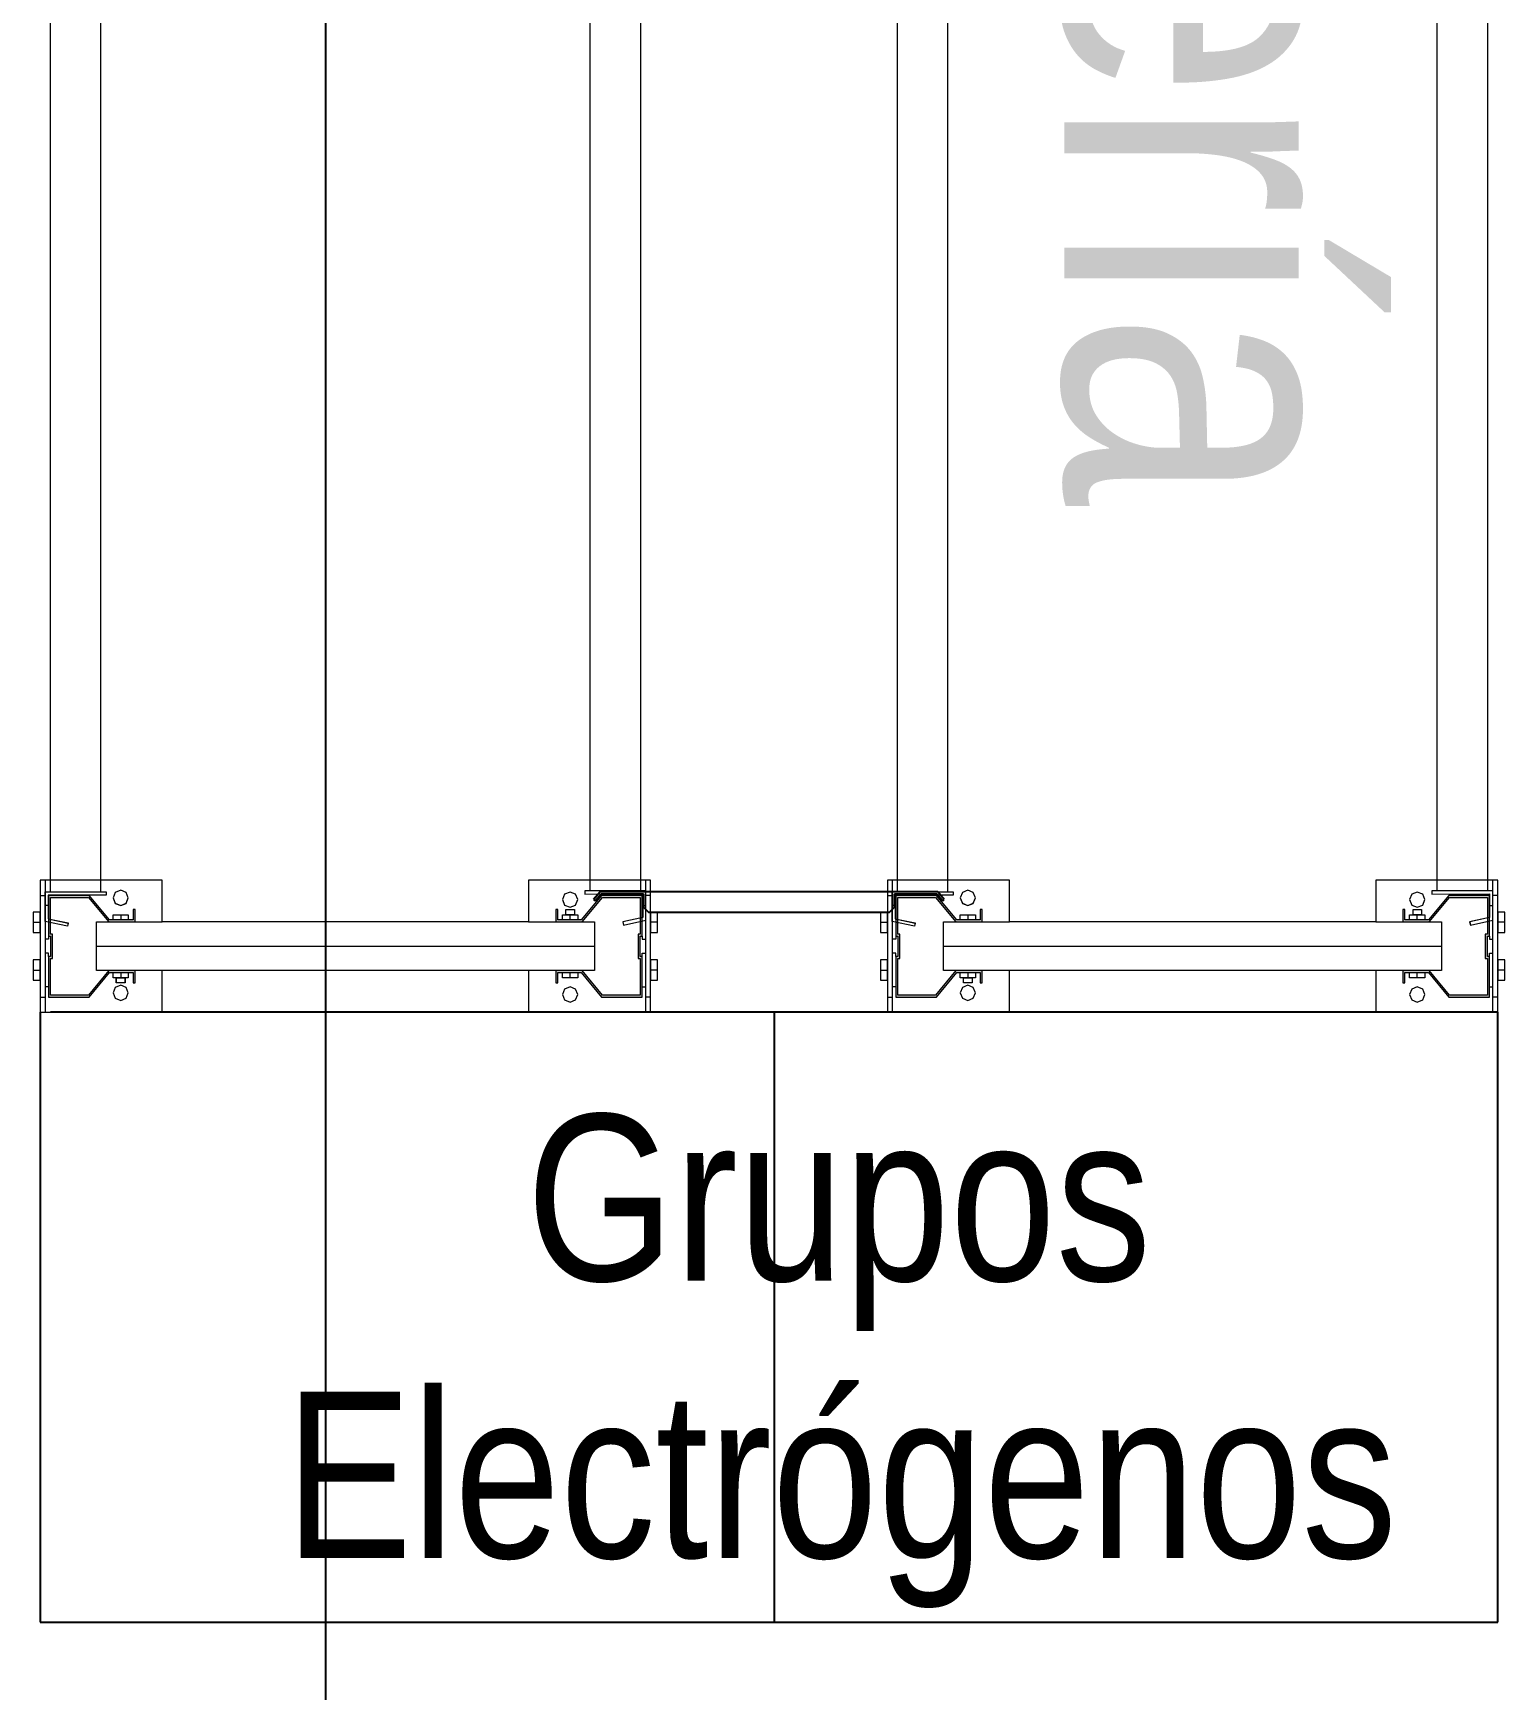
# Model space of a CAD drawing. Header units: metres. Extents: x 0 to 8715937, y -236336 to 216.
# Drawn here: x 134.36 to 135.807, y 72.477 to 74.106 of the extents above; entities that cross this region are included whole.
import ezdxf

# ---------------------------------------------------------------- set-up
doc = ezdxf.new("R2010")
doc.units = ezdxf.units.M
doc.header["$MEASUREMENT"] = 0
doc.linetypes.add('ACAD_ISO10W100', pattern=[18, 12, -3, 0, -3])
for name, color, linetype in [('0-BLOCK-EQUIPAMIENTO', 7, 'Continuous'), ('0-BLOCK-ESTRUCTURA', 7, 'Continuous'), ('AAA BAST', 5, 'Continuous'), ('AAA CONECT', 3, 'Continuous'), ('AAA LARG', 1, 'Continuous'), ('EJES', 251, 'ACAD_ISO10W100'), ('MURO 20 - vista', 5, 'Continuous'), ('TEXTO', 7, 'Continuous')]:
    doc.layers.add(name, color=color, linetype=linetype)
doc.styles.add('AR', font='arial.ttf')

# ---------------------------------------------------------------- blocks, each defined once
blk = doc.blocks.new('DPM-ESTRUCTURA')
at = {"layer": 'EJES', "ltscale": 0.4}
blk.add_line((46.9278, 41.5801), (46.9278, 112.3301), dxfattribs=at)
blk = doc.blocks.new('bastidor 0.60')
at = {"layer": 'MURO 20 - vista', "lineweight": 5}
h = blk.add_hatch(color=256, dxfattribs=at)
h.dxf.hatch_style = 1
h.paths.add_polyline_path([(-0.5068, 0.089), (-0.5068, 0.101), (-0.5088, 0.101), (-0.5088, 0.091), (-0.5318, 0.091), (-0.5518, 0.115), (-0.5918, 0.115), (-0.5918, 0.075), (-0.5898, 0.075), (-0.5898, 0.055), (-0.5918, 0.055), (-0.5918, 0.015), (-0.5518, 0.015), (-0.5318, 0.039), (-0.5284, 0.039), (-0.5284, 0.039), (-0.5209, 0.039), (-0.5134, 0.039), (-0.5088, 0.039), (-0.5088, 0.029), (-0.5068, 0.029), (-0.5068, 0.041), (-0.5327, 0.041), (-0.5527, 0.017), (-0.5898, 0.017), (-0.5898, 0.053), (-0.5878, 0.053), (-0.5878, 0.077), (-0.5898, 0.077), (-0.5898, 0.113), (-0.5527, 0.113), (-0.5327, 0.089)])
h = blk.add_hatch(color=256, dxfattribs=at)
h.dxf.hatch_style = 1
h.paths.add_polyline_path([(-0.0932, 0.041), (-0.0932, 0.029), (-0.0912, 0.029), (-0.0912, 0.039), (-0.0682, 0.039), (-0.0482, 0.015), (-0.0082, 0.015), (-0.0082, 0.055), (-0.0102, 0.055), (-0.0102, 0.075), (-0.0082, 0.075), (-0.0082, 0.115), (-0.0482, 0.115), (-0.0682, 0.091), (-0.0716, 0.091), (-0.0716, 0.091), (-0.0791, 0.091), (-0.0866, 0.091), (-0.0912, 0.091), (-0.0912, 0.101), (-0.0932, 0.101), (-0.0932, 0.089), (-0.0673, 0.089), (-0.0473, 0.113), (-0.0102, 0.113), (-0.0102, 0.077), (-0.0122, 0.077), (-0.0122, 0.053), (-0.0102, 0.053), (-0.0102, 0.017), (-0.0473, 0.017), (-0.0673, 0.041)])
at = {"layer": 'AAA BAST', "lineweight": 5}
for p, q in [((-0.48, 0.13), (-0.6, 0.13)), ((-0.6, 0.13), (-0.6, 0)), ((-0.6, 0.115), (-0.595, 0.115)), ((-0.595, 0.115), (-0.595, 0.13)), ((-0.595, 0.105), (-0.595, 0.115)), ((-0.5518, 0.115), (-0.5918, 0.115)), ((-0.5918, 0.115), (-0.5918, 0.075)), ((-0.5318, 0.091), (-0.5518, 0.115)), ((-0.5262, 0.1178), (-0.5284, 0.1125)), ((-0.5209, 0.12), (-0.5262, 0.1178)), ((-0.5156, 0.1178), (-0.5209, 0.12)), ((-0.5134, 0.1125), (-0.5156, 0.1178)), ((-0.48, 0.089), (-0.48, 0.13)), ((0, 0.13), (-0.12, 0.13)), ((-0.12, 0.13), (-0.12, 0.089)), ((-0.0844, 0.1161), (-0.0866, 0.1108)), ((-0.0791, 0.1183), (-0.0844, 0.1161)), ((-0.0738, 0.1161), (-0.0791, 0.1183)), ((-0.0716, 0.1108), (-0.0738, 0.1161)), ((-0.0482, 0.115), (-0.0682, 0.091)), ((-0.0082, 0.115), (-0.0482, 0.115)), ((-0.0082, 0.075), (-0.0082, 0.115)), ((-0.005, 0.13), (-0.005, 0.115)), ((0, 0.115), (-0.005, 0.115)), ((-0.005, 0.115), (-0.005, 0.105)), ((0, 0), (0, 0.13)), ((-0.6, 0.0985), (-0.607, 0.0985)), ((-0.607, 0.0985), (-0.607, 0.0785)), ((-0.6, 0.0885), (-0.6, 0.0985)), ((-0.6, 0.0785), (-0.6, 0.0985)), ((-0.595, 0.072), (-0.595, 0.105)), ((-0.5918, 0.105), (-0.595, 0.105)), ((-0.5898, 0.077), (-0.5898, 0.113)), ((-0.5898, 0.113), (-0.5527, 0.113)), ((-0.5527, 0.113), (-0.5327, 0.089)), ((-0.5284, 0.1125), (-0.5262, 0.1072)), ((-0.5262, 0.1072), (-0.5209, 0.105)), ((-0.5209, 0.105), (-0.5156, 0.1072)), ((-0.5156, 0.1072), (-0.5134, 0.1125)), ((-0.5068, 0.101), (-0.5088, 0.101)), ((-0.5088, 0.101), (-0.5088, 0.091)), ((-0.5068, 0.089), (-0.5068, 0.101)), ((-0.0912, 0.101), (-0.0932, 0.101)), ((-0.0932, 0.101), (-0.0932, 0.089)), ((-0.0912, 0.091), (-0.0912, 0.101)), ((-0.0866, 0.1108), (-0.0844, 0.1055)), ((-0.0844, 0.1055), (-0.0791, 0.1033)), ((-0.0833, 0.096), (-0.0833, 0.101)), ((-0.0833, 0.101), (-0.0748, 0.101)), ((-0.0791, 0.1033), (-0.0738, 0.1055)), ((-0.0748, 0.101), (-0.0748, 0.096)), ((-0.0738, 0.1055), (-0.0716, 0.1108)), ((-0.0673, 0.089), (-0.0473, 0.113)), ((-0.0473, 0.113), (-0.0102, 0.113)), ((-0.0102, 0.113), (-0.0102, 0.077)), ((-0.0082, 0.105), (-0.005, 0.105)), ((-0.005, 0.105), (-0.005, 0.072)), ((0.007, 0.0985), (0, 0.0985)), ((0, 0.0985), (0, 0.0885)), ((0.007, 0.0785), (0.007, 0.0985)), ((-0.607, 0.0885), (-0.6, 0.0885)), ((-0.5448, 0.041), (-0.5448, 0.089)), ((-0.5448, 0.089), (-0.48, 0.089)), ((-0.5327, 0.089), (-0.5068, 0.089)), ((-0.5088, 0.091), (-0.5318, 0.091)), ((-0.5284, 0.091), (-0.5284, 0.096)), ((-0.5284, 0.096), (-0.5134, 0.096)), ((-0.5284, 0.091), (-0.5284, 0.096)), ((-0.5284, 0.096), (-0.5209, 0.096)), ((-0.5134, 0.091), (-0.5284, 0.091)), ((-0.5209, 0.096), (-0.5209, 0.091)), ((-0.5134, 0.096), (-0.5134, 0.091)), ((-0.48, 0.089), (-0.12, 0.089)), ((-0.12, 0.089), (-0.0552, 0.089)), ((-0.0932, 0.089), (-0.0673, 0.089)), ((-0.0682, 0.091), (-0.0912, 0.091)), ((-0.0866, 0.091), (-0.0866, 0.096)), ((-0.0866, 0.096), (-0.0716, 0.096)), ((-0.0716, 0.091), (-0.0866, 0.091)), ((-0.0791, 0.096), (-0.0833, 0.096)), ((-0.0791, 0.091), (-0.0791, 0.096)), ((-0.0748, 0.096), (-0.0791, 0.096)), ((-0.0716, 0.091), (-0.0791, 0.091)), ((-0.0716, 0.096), (-0.0716, 0.091)), ((-0.0552, 0.089), (-0.0552, 0.041)), ((0.007, 0.0885), (0, 0.0885)), ((0, 0.0885), (0, 0.0785)), ((-0.607, 0.0785), (-0.6, 0.0785)), ((-0.595, 0.058), (-0.595, 0.072)), ((-0.5918, 0.072), (-0.595, 0.072)), ((-0.5918, 0.075), (-0.5898, 0.075)), ((-0.5918, 0.075), (-0.5918, 0.072)), ((-0.5878, 0.077), (-0.5898, 0.077)), ((-0.5898, 0.075), (-0.5898, 0.055)), ((-0.5878, 0.053), (-0.5878, 0.077)), ((-0.0102, 0.077), (-0.0122, 0.077)), ((-0.0122, 0.077), (-0.0122, 0.053)), ((-0.0102, 0.055), (-0.0102, 0.075)), ((-0.0102, 0.075), (-0.0082, 0.075)), ((-0.0082, 0.075), (-0.0082, 0.072)), ((-0.0082, 0.072), (-0.005, 0.072)), ((-0.005, 0.072), (-0.005, 0.058)), ((0, 0.0785), (0.007, 0.0785)), ((-0.6, 0.0515), (-0.607, 0.0515)), ((-0.607, 0.0515), (-0.607, 0.0315)), ((-0.6, 0.0415), (-0.6, 0.0515)), ((-0.595, 0.025), (-0.595, 0.058)), ((-0.5918, 0.058), (-0.595, 0.058)), ((-0.5918, 0.055), (-0.5918, 0.058)), ((-0.5898, 0.055), (-0.5918, 0.055)), ((-0.5918, 0.055), (-0.5918, 0.015)), ((-0.5898, 0.017), (-0.5898, 0.053)), ((-0.5898, 0.053), (-0.5878, 0.053)), ((-0.0552, 0.065), (-0.5448, 0.065)), ((-0.0122, 0.053), (-0.0102, 0.053)), ((-0.0082, 0.055), (-0.0102, 0.055)), ((-0.0102, 0.053), (-0.0102, 0.017)), ((-0.0082, 0.055), (-0.0082, 0.058)), ((-0.0082, 0.058), (-0.005, 0.058)), ((-0.0082, 0.015), (-0.0082, 0.055)), ((-0.005, 0.058), (-0.005, 0.025)), ((0.007, 0.0515), (0, 0.0515)), ((0, 0.0515), (0, 0.0315)), ((0.007, 0.0315), (0.007, 0.0515)), ((-0.607, 0.0415), (-0.6, 0.0415)), ((-0.6, 0.0315), (-0.6, 0.0415)), ((-0.5327, 0.041), (-0.5527, 0.017)), ((-0.5518, 0.015), (-0.5318, 0.039)), ((-0.48, 0.041), (-0.5448, 0.041)), ((-0.5068, 0.041), (-0.5327, 0.041)), ((-0.5318, 0.039), (-0.5088, 0.039)), ((-0.5284, 0.039), (-0.5134, 0.039)), ((-0.5284, 0.034), (-0.5284, 0.039)), ((-0.5284, 0.039), (-0.5209, 0.039)), ((-0.5134, 0.034), (-0.5284, 0.034)), ((-0.5252, 0.029), (-0.5252, 0.034)), ((-0.5252, 0.034), (-0.5209, 0.034)), ((-0.5209, 0.039), (-0.5209, 0.034)), ((-0.5209, 0.034), (-0.5167, 0.034)), ((-0.5167, 0.034), (-0.5167, 0.029)), ((-0.5134, 0.039), (-0.5134, 0.034)), ((-0.5088, 0.039), (-0.5088, 0.029)), ((-0.5068, 0.029), (-0.5068, 0.041)), ((-0.48, 0), (-0.48, 0.041)), ((-0.48, 0.041), (-0.12, 0.041)), ((-0.12, 0.041), (-0.12, 0)), ((-0.0552, 0.041), (-0.12, 0.041)), ((-0.0673, 0.041), (-0.0932, 0.041)), ((-0.0932, 0.041), (-0.0932, 0.029)), ((-0.0912, 0.039), (-0.0682, 0.039)), ((-0.0912, 0.029), (-0.0912, 0.039)), ((-0.0866, 0.034), (-0.0866, 0.039)), ((-0.0866, 0.039), (-0.0716, 0.039)), ((-0.0716, 0.034), (-0.0866, 0.034)), ((-0.0791, 0.034), (-0.0791, 0.039)), ((-0.0716, 0.034), (-0.0791, 0.034)), ((-0.0716, 0.039), (-0.0716, 0.034)), ((-0.0716, 0.039), (-0.0716, 0.034)), ((-0.0682, 0.039), (-0.0482, 0.015)), ((-0.0473, 0.017), (-0.0673, 0.041)), ((0.007, 0.0415), (0, 0.0415)), ((0, 0.0415), (0, 0.0315)), ((-0.607, 0.0315), (-0.6, 0.0315)), ((-0.595, 0.015), (-0.595, 0.025)), ((-0.5918, 0.025), (-0.595, 0.025)), ((-0.5527, 0.017), (-0.5898, 0.017)), ((-0.5262, 0.0245), (-0.5284, 0.0192)), ((-0.5284, 0.0192), (-0.5262, 0.0139)), ((-0.5209, 0.0267), (-0.5262, 0.0245)), ((-0.5167, 0.029), (-0.5252, 0.029)), ((-0.5156, 0.0245), (-0.5209, 0.0267)), ((-0.5134, 0.0192), (-0.5156, 0.0245)), ((-0.5156, 0.0139), (-0.5134, 0.0192)), ((-0.5088, 0.029), (-0.5068, 0.029)), ((-0.0932, 0.029), (-0.0912, 0.029)), ((-0.0844, 0.0228), (-0.0866, 0.0175)), ((-0.0866, 0.0175), (-0.0844, 0.0122)), ((-0.0791, 0.025), (-0.0844, 0.0228)), ((-0.0738, 0.0228), (-0.0791, 0.025)), ((-0.0716, 0.0175), (-0.0738, 0.0228)), ((-0.0738, 0.0122), (-0.0716, 0.0175)), ((-0.0102, 0.017), (-0.0473, 0.017)), ((-0.0082, 0.025), (-0.005, 0.025)), ((-0.005, 0.025), (-0.005, 0.015)), ((0, 0.0315), (0.007, 0.0315)), ((-0.6, 0.015), (-0.595, 0.015)), ((-0.6, 0), (-0.48, 0)), ((-0.595, 0), (-0.595, 0.015)), ((-0.5918, 0.015), (-0.5518, 0.015)), ((-0.5262, 0.0139), (-0.5209, 0.0117)), ((-0.5209, 0.0117), (-0.5156, 0.0139)), ((-0.12, 0), (0, 0)), ((-0.0844, 0.0122), (-0.0791, 0.01)), ((-0.0791, 0.01), (-0.0738, 0.0122)), ((-0.0482, 0.015), (-0.0082, 0.015)), ((0, 0.015), (-0.005, 0.015)), ((-0.005, 0.015), (-0.005, 0))]:
    blk.add_line(p, q, dxfattribs=at)
blk = doc.blocks.new('conector de 0.25')
at = {"layer": 'AAA CONECT'}
for p, q in [((-0.2834, 0.018), (-0.2884, 0.013)), ((-0.0466, 0.018), (-0.2834, 0.018)), ((-0.0416, 0.013), (-0.0466, 0.018)), ((-0.3358, 0.007), (-0.3373, 0.0057)), ((-0.3373, 0.0057), (-0.3309, -0.002)), ((-0.33, 0), (-0.3358, 0.007)), ((-0.2884, 0), (-0.33, 0)), ((-0.2884, 0.013), (-0.2884, 0)), ((-0.0416, 0), (-0.0416, 0.013)), ((0, 0), (-0.0416, 0)), ((0.0058, 0.007), (0, 0)), ((0.0009, -0.002), (0.0073, 0.0057)), ((0.0073, 0.0057), (0.0058, 0.007)), ((-0.3309, -0.002), (0.0009, -0.002))]:
    blk.add_line(p, q, dxfattribs=at)
blk = doc.blocks.new('larguero 2.3')
at = {"layer": 'AAA LARG', "lineweight": 5}
for p, q in [((-0.0196, 0.0274), (-0.0189, 0.0305)), ((0, 0.0232), (-0.0196, 0.0274)), ((-0.0189, 0.0305), (0.0032, 0.0258)), ((0, 0), (0, 0.0232)), ((0.0032, 0.0258), (0.0032, -0.0032)), ((-0.0568, -0.0032), (-0.0568, 0)), ((-0.0568, 0), (0, 0)), ((-0.0518, -0.0032), (-0.0568, -0.0032)), ((-0.0018, -0.0032), (-0.0518, -0.0032)), ((-0.0518, -0.0032), (-0.0518, -2.2932)), ((-0.0018, -2.2932), (-0.0018, -0.0032)), ((0.0032, -0.0032), (-0.0018, -0.0032)), ((-0.0518, -2.2932), (-0.0568, -2.2932)), ((-0.0568, -2.2932), (-0.0568, -2.2964)), ((-0.0568, -2.2964), (-0.0002, -2.2962)), ((0.0032, -2.2932), (-0.0518, -2.2932)), ((-0.0002, -2.2962), (0, -2.3196)), ((0.0032, -2.3222), (0.0032, -2.2932)), ((0, -2.3196), (-0.0196, -2.3238)), ((-0.0196, -2.3238), (-0.0189, -2.3269)), ((-0.0189, -2.3269), (0.0032, -2.3222))]:
    blk.add_line(p, q, dxfattribs=at)
blk = doc.blocks.new('DPM-EQUIPAMIENTO')
at = {"ltscale": 0.1}
for p, q in [((46.6471, 73.1431), (46.6471, 72.5431)), ((48.0801, 73.1431), (46.6573, 73.1431)), ((47.3687, 73.1431), (47.3687, 72.5431)), ((48.0801, 72.5431), (48.0801, 73.1431)), ((46.6471, 72.5431), (48.0801, 72.5431))]:
    blk.add_line(p, q, dxfattribs=at)
at = {"layer": 'AAA BAST', "rotation": 180}
for p in [(46.6471, 73.2731), (47.4801, 73.2731)]:
    blk.add_blockref('bastidor 0.60', p, dxfattribs=at)
at = {"layer": 'AAA CONECT', "rotation": 180}
for name, p in [('larguero 2.3', (46.655, 73.2583)), ('larguero 2.3', (47.4878, 73.2583)), ('conector de 0.25', (47.1986, 73.2596))]:
    blk.add_blockref(name, p, dxfattribs=at)
at = {"layer": 'AAA CONECT'}
for p in [(47.2394, 75.5558), (48.0721, 75.5558)]:
    blk.add_blockref('larguero 2.3', p, dxfattribs=at)

msp = doc.modelspace()

# ---------------------------------------------------------------- hatches: boundary and pattern name
at = {"layer": 'MURO 20 - vista', "lineweight": 5}
h = msp.add_hatch(color=256, dxfattribs=at)
h.dxf.hatch_style = 1
h.paths.add_polyline_path([(134.4603, 73.2321), (134.4603, 73.2441), (134.4583, 73.2441), (134.4583, 73.2341), (134.4353, 73.2341), (134.4153, 73.2581), (134.3753, 73.2581), (134.3753, 73.2181), (134.3773, 73.2181), (134.3773, 73.1981), (134.3753, 73.1981), (134.3753, 73.1581), (134.4153, 73.1581), (134.4353, 73.1821), (134.4387, 73.1821), (134.4387, 73.1821), (134.4462, 73.1821), (134.4537, 73.1821), (134.4583, 73.1821), (134.4583, 73.1721), (134.4603, 73.1721), (134.4603, 73.1841), (134.4344, 73.1841), (134.4144, 73.1601), (134.3773, 73.1601), (134.3773, 73.1961), (134.3793, 73.1961), (134.3793, 73.2201), (134.3773, 73.2201), (134.3773, 73.2561), (134.4144, 73.2561), (134.4344, 73.2321)])
h = msp.add_hatch(color=256, dxfattribs=at)
h.dxf.hatch_style = 1
h.paths.add_polyline_path([(134.8739, 73.1841), (134.8739, 73.1721), (134.8759, 73.1721), (134.8759, 73.1821), (134.8989, 73.1821), (134.9189, 73.1581), (134.9589, 73.1581), (134.9589, 73.1981), (134.9569, 73.1981), (134.9569, 73.2181), (134.9589, 73.2181), (134.9589, 73.2581), (134.9189, 73.2581), (134.8989, 73.2341), (134.8955, 73.2341), (134.8955, 73.2341), (134.888, 73.2341), (134.8805, 73.2341), (134.8759, 73.2341), (134.8759, 73.2441), (134.8739, 73.2441), (134.8739, 73.2321), (134.8998, 73.2321), (134.9198, 73.2561), (134.9569, 73.2561), (134.9569, 73.2201), (134.9549, 73.2201), (134.9549, 73.1961), (134.9569, 73.1961), (134.9569, 73.1601), (134.9198, 73.1601), (134.8998, 73.1841)])
h = msp.add_hatch(color=256, dxfattribs=at)
h.dxf.hatch_style = 1
h.paths.add_polyline_path([(135.2933, 73.2321), (135.2933, 73.2441), (135.2913, 73.2441), (135.2913, 73.2341), (135.2683, 73.2341), (135.2483, 73.2581), (135.2083, 73.2581), (135.2083, 73.2181), (135.2103, 73.2181), (135.2103, 73.1981), (135.2083, 73.1981), (135.2083, 73.1581), (135.2483, 73.1581), (135.2683, 73.1821), (135.2717, 73.1821), (135.2717, 73.1821), (135.2792, 73.1821), (135.2867, 73.1821), (135.2913, 73.1821), (135.2913, 73.1721), (135.2933, 73.1721), (135.2933, 73.1841), (135.2674, 73.1841), (135.2474, 73.1601), (135.2103, 73.1601), (135.2103, 73.1961), (135.2123, 73.1961), (135.2123, 73.2201), (135.2103, 73.2201), (135.2103, 73.2561), (135.2474, 73.2561), (135.2674, 73.2321)])
h = msp.add_hatch(color=256, dxfattribs=at)
h.dxf.hatch_style = 1
h.paths.add_polyline_path([(135.7069, 73.1841), (135.7069, 73.1721), (135.7089, 73.1721), (135.7089, 73.1821), (135.7319, 73.1821), (135.7519, 73.1581), (135.7919, 73.1581), (135.7919, 73.1981), (135.7899, 73.1981), (135.7899, 73.2181), (135.7919, 73.2181), (135.7919, 73.2581), (135.7519, 73.2581), (135.7319, 73.2341), (135.7285, 73.2341), (135.7285, 73.2341), (135.721, 73.2341), (135.7135, 73.2341), (135.7089, 73.2341), (135.7089, 73.2441), (135.7069, 73.2441), (135.7069, 73.2321), (135.7328, 73.2321), (135.7528, 73.2561), (135.7899, 73.2561), (135.7899, 73.2201), (135.7879, 73.2201), (135.7879, 73.1961), (135.7899, 73.1961), (135.7899, 73.1601), (135.7528, 73.1601), (135.7328, 73.1841)])

# ---------------------------------------------------------------- linework, layer by layer
at = {"layer": 'AAA BAST', "lineweight": 5}
for p, q in [((134.4871, 73.2731), (134.3671, 73.2731)), ((134.3671, 73.2731), (134.3671, 73.1431)), ((134.3721, 73.2581), (134.3721, 73.2731)), ((134.4871, 73.2321), (134.4871, 73.2731)), ((134.9671, 73.2731), (134.8471, 73.2731)), ((134.8471, 73.2731), (134.8471, 73.2321)), ((134.9621, 73.2731), (134.9621, 73.2581)), ((134.9671, 73.1431), (134.9671, 73.2731)), ((135.3201, 73.2731), (135.2001, 73.2731)), ((135.2001, 73.2731), (135.2001, 73.1431)), ((135.2051, 73.2581), (135.2051, 73.2731)), ((135.3201, 73.2321), (135.3201, 73.2731)), ((135.8001, 73.2731), (135.6801, 73.2731)), ((135.6801, 73.2731), (135.6801, 73.2321)), ((135.7951, 73.2731), (135.7951, 73.2581)), ((135.8001, 73.1431), (135.8001, 73.2731)), ((134.3671, 73.2581), (134.3721, 73.2581)), ((134.3721, 73.2481), (134.3721, 73.2581)), ((134.3721, 73.2151), (134.3721, 73.2481)), ((134.3753, 73.2481), (134.3721, 73.2481)), ((134.4153, 73.2581), (134.3753, 73.2581)), ((134.3753, 73.2581), (134.3753, 73.2181)), ((134.3773, 73.2201), (134.3773, 73.2561)), ((134.3773, 73.2561), (134.4144, 73.2561)), ((134.4144, 73.2561), (134.4344, 73.2321)), ((134.4353, 73.2341), (134.4153, 73.2581)), ((134.4409, 73.2609), (134.4387, 73.2556)), ((134.4387, 73.2556), (134.4409, 73.2502)), ((134.4462, 73.2631), (134.4409, 73.2609)), ((134.4409, 73.2502), (134.4462, 73.2481)), ((134.4515, 73.2608), (134.4462, 73.2631)), ((134.4462, 73.2481), (134.4515, 73.2502)), ((134.4537, 73.2556), (134.4515, 73.2608)), ((134.4515, 73.2502), (134.4537, 73.2556)), ((134.8827, 73.2592), (134.8805, 73.2539)), ((134.8805, 73.2539), (134.8827, 73.2486)), ((134.888, 73.2614), (134.8827, 73.2592)), ((134.8827, 73.2486), (134.888, 73.2464)), ((134.8933, 73.2592), (134.888, 73.2614)), ((134.888, 73.2464), (134.8933, 73.2486)), ((134.8955, 73.2539), (134.8933, 73.2592)), ((134.8933, 73.2486), (134.8955, 73.2539)), ((134.9189, 73.2581), (134.8989, 73.2341)), ((134.8998, 73.2321), (134.9198, 73.2561)), ((134.9589, 73.2581), (134.9189, 73.2581)), ((134.9198, 73.2561), (134.9569, 73.2561)), ((134.9569, 73.2561), (134.9569, 73.2201)), ((134.9589, 73.2181), (134.9589, 73.2581)), ((134.9589, 73.2481), (134.9621, 73.2481)), ((134.9671, 73.2581), (134.9621, 73.2581)), ((134.9621, 73.2581), (134.9621, 73.2481)), ((134.9621, 73.2481), (134.9621, 73.2151)), ((135.2001, 73.2581), (135.2051, 73.2581)), ((135.2051, 73.2481), (135.2051, 73.2581)), ((135.2051, 73.2151), (135.2051, 73.2481)), ((135.2083, 73.2481), (135.2051, 73.2481)), ((135.2483, 73.2581), (135.2083, 73.2581)), ((135.2083, 73.2581), (135.2083, 73.2181)), ((135.2103, 73.2201), (135.2103, 73.2561)), ((135.2103, 73.2561), (135.2474, 73.2561)), ((135.2474, 73.2561), (135.2674, 73.2321)), ((135.2683, 73.2341), (135.2483, 73.2581)), ((135.2739, 73.2609), (135.2717, 73.2556)), ((135.2717, 73.2556), (135.2739, 73.2502)), ((135.2792, 73.2631), (135.2739, 73.2609)), ((135.2739, 73.2502), (135.2792, 73.2481)), ((135.2845, 73.2608), (135.2792, 73.2631)), ((135.2792, 73.2481), (135.2845, 73.2502)), ((135.2867, 73.2556), (135.2845, 73.2608)), ((135.2845, 73.2502), (135.2867, 73.2556)), ((135.7157, 73.2592), (135.7135, 73.2539)), ((135.7135, 73.2539), (135.7157, 73.2486)), ((135.721, 73.2614), (135.7157, 73.2592)), ((135.7157, 73.2486), (135.721, 73.2464)), ((135.7263, 73.2592), (135.721, 73.2614)), ((135.721, 73.2464), (135.7263, 73.2486)), ((135.7285, 73.2539), (135.7263, 73.2592)), ((135.7263, 73.2486), (135.7285, 73.2539)), ((135.7519, 73.2581), (135.7319, 73.2341)), ((135.7328, 73.2321), (135.7528, 73.2561)), ((135.7919, 73.2581), (135.7519, 73.2581)), ((135.7528, 73.2561), (135.7899, 73.2561)), ((135.7899, 73.2561), (135.7899, 73.2201)), ((135.7919, 73.2181), (135.7919, 73.2581)), ((135.7919, 73.2481), (135.7951, 73.2481)), ((135.8001, 73.2581), (135.7951, 73.2581)), ((135.7951, 73.2581), (135.7951, 73.2481)), ((135.7951, 73.2481), (135.7951, 73.2151)), ((134.3671, 73.2416), (134.3601, 73.2416)), ((134.3601, 73.2416), (134.3601, 73.2216)), ((134.3601, 73.2316), (134.3671, 73.2316)), ((134.3671, 73.2316), (134.3671, 73.2416)), ((134.3671, 73.2216), (134.3671, 73.2416)), ((134.4223, 73.1841), (134.4223, 73.2321)), ((134.4223, 73.2321), (134.4871, 73.2321)), ((134.4344, 73.2321), (134.4603, 73.2321)), ((134.4583, 73.2341), (134.4353, 73.2341)), ((134.4387, 73.2341), (134.4387, 73.2391)), ((134.4387, 73.2391), (134.4537, 73.2391)), ((134.4387, 73.2341), (134.4387, 73.2391)), ((134.4387, 73.2391), (134.4462, 73.2391)), ((134.4537, 73.2341), (134.4387, 73.2341)), ((134.4462, 73.2391), (134.4462, 73.2341)), ((134.4537, 73.2391), (134.4537, 73.2341)), ((134.4603, 73.2441), (134.4583, 73.2441)), ((134.4583, 73.2441), (134.4583, 73.2341)), ((134.4603, 73.2321), (134.4603, 73.2441)), ((134.8471, 73.2321), (134.4871, 73.2321)), ((134.8471, 73.2321), (134.9119, 73.2321)), ((134.8759, 73.2441), (134.8739, 73.2441)), ((134.8739, 73.2441), (134.8739, 73.2321)), ((134.8739, 73.2321), (134.8998, 73.2321)), ((134.8759, 73.2341), (134.8759, 73.2441)), ((134.8989, 73.2341), (134.8759, 73.2341)), ((134.8805, 73.2341), (134.8805, 73.2391)), ((134.8805, 73.2391), (134.8955, 73.2391)), ((134.8955, 73.2341), (134.8805, 73.2341)), ((134.8838, 73.2391), (134.8838, 73.2441)), ((134.8838, 73.2441), (134.8923, 73.2441)), ((134.888, 73.2391), (134.8838, 73.2391)), ((134.888, 73.2341), (134.888, 73.2391)), ((134.8923, 73.2391), (134.888, 73.2391)), ((134.8955, 73.2341), (134.888, 73.2341)), ((134.8923, 73.2441), (134.8923, 73.2391)), ((134.8955, 73.2391), (134.8955, 73.2341)), ((134.9119, 73.2321), (134.9119, 73.1841)), ((134.9741, 73.2416), (134.9671, 73.2416)), ((134.9671, 73.2416), (134.9671, 73.2316)), ((134.9741, 73.2316), (134.9671, 73.2316)), ((134.9671, 73.2316), (134.9671, 73.2216)), ((134.9741, 73.2216), (134.9741, 73.2416)), ((135.2001, 73.2416), (135.1931, 73.2416)), ((135.1931, 73.2416), (135.1931, 73.2216)), ((135.1931, 73.2316), (135.2001, 73.2316)), ((135.2001, 73.2316), (135.2001, 73.2416)), ((135.2001, 73.2216), (135.2001, 73.2416)), ((135.2553, 73.1841), (135.2553, 73.2321)), ((135.2553, 73.2321), (135.3201, 73.2321)), ((135.2674, 73.2321), (135.2933, 73.2321)), ((135.2913, 73.2341), (135.2683, 73.2341)), ((135.2717, 73.2341), (135.2717, 73.2391)), ((135.2717, 73.2391), (135.2867, 73.2391)), ((135.2717, 73.2341), (135.2717, 73.2391)), ((135.2717, 73.2391), (135.2792, 73.2391)), ((135.2867, 73.2341), (135.2717, 73.2341)), ((135.2792, 73.2391), (135.2792, 73.2341)), ((135.2867, 73.2391), (135.2867, 73.2341)), ((135.2933, 73.2441), (135.2913, 73.2441)), ((135.2913, 73.2441), (135.2913, 73.2341)), ((135.2933, 73.2321), (135.2933, 73.2441)), ((135.6801, 73.2321), (135.3201, 73.2321)), ((135.6801, 73.2321), (135.7449, 73.2321)), ((135.7089, 73.2441), (135.7069, 73.2441)), ((135.7069, 73.2441), (135.7069, 73.2321)), ((135.7069, 73.2321), (135.7328, 73.2321)), ((135.7089, 73.2341), (135.7089, 73.2441)), ((135.7319, 73.2341), (135.7089, 73.2341)), ((135.7135, 73.2341), (135.7135, 73.2391)), ((135.7135, 73.2391), (135.7285, 73.2391)), ((135.7285, 73.2341), (135.7135, 73.2341)), ((135.7168, 73.2391), (135.7168, 73.2441)), ((135.7168, 73.2441), (135.7253, 73.2441)), ((135.721, 73.2391), (135.7168, 73.2391)), ((135.721, 73.2341), (135.721, 73.2391)), ((135.7253, 73.2391), (135.721, 73.2391)), ((135.7285, 73.2341), (135.721, 73.2341)), ((135.7253, 73.2441), (135.7253, 73.2391)), ((135.7285, 73.2391), (135.7285, 73.2341)), ((135.7449, 73.2321), (135.7449, 73.1841)), ((135.8071, 73.2416), (135.8001, 73.2416)), ((135.8001, 73.2416), (135.8001, 73.2316)), ((135.8071, 73.2316), (135.8001, 73.2316)), ((135.8001, 73.2316), (135.8001, 73.2216)), ((135.8071, 73.2216), (135.8071, 73.2416)), ((134.3601, 73.2216), (134.3671, 73.2216)), ((134.3721, 73.2011), (134.3721, 73.2151)), ((134.3753, 73.2151), (134.3721, 73.2151)), ((134.3753, 73.2181), (134.3773, 73.2181)), ((134.3753, 73.2181), (134.3753, 73.2151)), ((134.3793, 73.2201), (134.3773, 73.2201)), ((134.3773, 73.2181), (134.3773, 73.1981)), ((134.3793, 73.1961), (134.3793, 73.2201)), ((134.9569, 73.2201), (134.9549, 73.2201)), ((134.9549, 73.2201), (134.9549, 73.1961)), ((134.9569, 73.1981), (134.9569, 73.2181)), ((134.9569, 73.2181), (134.9589, 73.2181)), ((134.9589, 73.2181), (134.9589, 73.2151)), ((134.9589, 73.2151), (134.9621, 73.2151)), ((134.9621, 73.2151), (134.9621, 73.2011)), ((134.9671, 73.2216), (134.9741, 73.2216)), ((135.1931, 73.2216), (135.2001, 73.2216)), ((135.2051, 73.2011), (135.2051, 73.2151)), ((135.2083, 73.2151), (135.2051, 73.2151)), ((135.2083, 73.2181), (135.2103, 73.2181)), ((135.2083, 73.2181), (135.2083, 73.2151)), ((135.2123, 73.2201), (135.2103, 73.2201)), ((135.2103, 73.2181), (135.2103, 73.1981)), ((135.2123, 73.1961), (135.2123, 73.2201)), ((135.7899, 73.2201), (135.7879, 73.2201)), ((135.7879, 73.2201), (135.7879, 73.1961)), ((135.7899, 73.1981), (135.7899, 73.2181)), ((135.7899, 73.2181), (135.7919, 73.2181)), ((135.7919, 73.2181), (135.7919, 73.2151)), ((135.7919, 73.2151), (135.7951, 73.2151)), ((135.7951, 73.2151), (135.7951, 73.2011)), ((135.8001, 73.2216), (135.8071, 73.2216)), ((134.3721, 73.1681), (134.3721, 73.2011)), ((134.3753, 73.2011), (134.3721, 73.2011)), ((134.3753, 73.1981), (134.3753, 73.2011)), ((134.4223, 73.2081), (134.9119, 73.2081)), ((134.9589, 73.1981), (134.9589, 73.2011)), ((134.9589, 73.2011), (134.9621, 73.2011)), ((134.9621, 73.2011), (134.9621, 73.1681)), ((135.2051, 73.1681), (135.2051, 73.2011)), ((135.2083, 73.2011), (135.2051, 73.2011)), ((135.2083, 73.1981), (135.2083, 73.2011)), ((135.2553, 73.2081), (135.7449, 73.2081)), ((135.7919, 73.1981), (135.7919, 73.2011)), ((135.7919, 73.2011), (135.7951, 73.2011)), ((135.7951, 73.2011), (135.7951, 73.1681)), ((134.3671, 73.1946), (134.3601, 73.1946)), ((134.3601, 73.1946), (134.3601, 73.1746)), ((134.3601, 73.1846), (134.3671, 73.1846)), ((134.3671, 73.1846), (134.3671, 73.1946)), ((134.3671, 73.1746), (134.3671, 73.1846)), ((134.3773, 73.1981), (134.3753, 73.1981)), ((134.3753, 73.1981), (134.3753, 73.1581)), ((134.3773, 73.1601), (134.3773, 73.1961)), ((134.3773, 73.1961), (134.3793, 73.1961)), ((134.4344, 73.1841), (134.4144, 73.1601)), ((134.4871, 73.1841), (134.4223, 73.1841)), ((134.4603, 73.1841), (134.4344, 73.1841)), ((134.4603, 73.1721), (134.4603, 73.1841)), ((134.4871, 73.1431), (134.4871, 73.1841)), ((134.8471, 73.1841), (134.4871, 73.1841)), ((134.8471, 73.1841), (134.8471, 73.1431)), ((134.9119, 73.1841), (134.8471, 73.1841)), ((134.8998, 73.1841), (134.8739, 73.1841)), ((134.8739, 73.1841), (134.8739, 73.1721)), ((134.9198, 73.1601), (134.8998, 73.1841)), ((134.9549, 73.1961), (134.9569, 73.1961)), ((134.9589, 73.1981), (134.9569, 73.1981)), ((134.9569, 73.1961), (134.9569, 73.1601)), ((134.9589, 73.1581), (134.9589, 73.1981)), ((134.9741, 73.1946), (134.9671, 73.1946)), ((134.9671, 73.1946), (134.9671, 73.1746)), ((134.9741, 73.1846), (134.9671, 73.1846)), ((134.9671, 73.1846), (134.9671, 73.1746)), ((134.9741, 73.1746), (134.9741, 73.1946)), ((135.2001, 73.1946), (135.1931, 73.1946)), ((135.1931, 73.1946), (135.1931, 73.1746)), ((135.1931, 73.1846), (135.2001, 73.1846)), ((135.2001, 73.1846), (135.2001, 73.1946)), ((135.2001, 73.1746), (135.2001, 73.1846)), ((135.2103, 73.1981), (135.2083, 73.1981)), ((135.2083, 73.1981), (135.2083, 73.1581)), ((135.2103, 73.1601), (135.2103, 73.1961)), ((135.2103, 73.1961), (135.2123, 73.1961)), ((135.2674, 73.1841), (135.2474, 73.1601)), ((135.3201, 73.1841), (135.2553, 73.1841)), ((135.2933, 73.1841), (135.2674, 73.1841)), ((135.2933, 73.1721), (135.2933, 73.1841)), ((135.3201, 73.1431), (135.3201, 73.1841)), ((135.6801, 73.1841), (135.3201, 73.1841)), ((135.6801, 73.1841), (135.6801, 73.1431)), ((135.7449, 73.1841), (135.6801, 73.1841)), ((135.7328, 73.1841), (135.7069, 73.1841)), ((135.7069, 73.1841), (135.7069, 73.1721)), ((135.7528, 73.1601), (135.7328, 73.1841)), ((135.7879, 73.1961), (135.7899, 73.1961)), ((135.7919, 73.1981), (135.7899, 73.1981)), ((135.7899, 73.1961), (135.7899, 73.1601)), ((135.7919, 73.1581), (135.7919, 73.1981)), ((135.8071, 73.1946), (135.8001, 73.1946)), ((135.8001, 73.1946), (135.8001, 73.1746)), ((135.8071, 73.1846), (135.8001, 73.1846)), ((135.8001, 73.1846), (135.8001, 73.1746)), ((135.8071, 73.1746), (135.8071, 73.1946)), ((134.3601, 73.1746), (134.3671, 73.1746)), ((134.3721, 73.1581), (134.3721, 73.1681)), ((134.3753, 73.1681), (134.3721, 73.1681)), ((134.4153, 73.1581), (134.4353, 73.1821)), ((134.4353, 73.1821), (134.4583, 73.1821)), ((134.4387, 73.1821), (134.4537, 73.1821)), ((134.4387, 73.1771), (134.4387, 73.1821)), ((134.4387, 73.1821), (134.4462, 73.1821)), ((134.4537, 73.1771), (134.4387, 73.1771)), ((134.4409, 73.1675), (134.4387, 73.1622)), ((134.4462, 73.1697), (134.4409, 73.1675)), ((134.442, 73.1721), (134.442, 73.1771)), ((134.442, 73.1771), (134.4462, 73.1771)), ((134.4505, 73.1721), (134.442, 73.1721)), ((134.4462, 73.1821), (134.4462, 73.1771)), ((134.4462, 73.1771), (134.4505, 73.1771)), ((134.4515, 73.1675), (134.4462, 73.1697)), ((134.4505, 73.1771), (134.4505, 73.1721)), ((134.4537, 73.1622), (134.4515, 73.1675)), ((134.4537, 73.1821), (134.4537, 73.1771)), ((134.4583, 73.1821), (134.4583, 73.1721)), ((134.4583, 73.1721), (134.4603, 73.1721)), ((134.8739, 73.1721), (134.8759, 73.1721)), ((134.8759, 73.1821), (134.8989, 73.1821)), ((134.8759, 73.1721), (134.8759, 73.1821)), ((134.8805, 73.1771), (134.8805, 73.1821)), ((134.8805, 73.1821), (134.8955, 73.1821)), ((134.8955, 73.1771), (134.8805, 73.1771)), ((134.888, 73.1681), (134.8827, 73.1659)), ((134.888, 73.1771), (134.888, 73.1821)), ((134.8955, 73.1771), (134.888, 73.1771)), ((134.8933, 73.1659), (134.888, 73.1681)), ((134.8955, 73.1821), (134.8955, 73.1771)), ((134.8955, 73.1821), (134.8955, 73.1771)), ((134.8989, 73.1821), (134.9189, 73.1581)), ((134.9589, 73.1681), (134.9621, 73.1681)), ((134.9621, 73.1681), (134.9621, 73.1581)), ((134.9671, 73.1746), (134.9741, 73.1746)), ((135.1931, 73.1746), (135.2001, 73.1746)), ((135.2051, 73.1581), (135.2051, 73.1681)), ((135.2083, 73.1681), (135.2051, 73.1681)), ((135.2483, 73.1581), (135.2683, 73.1821)), ((135.2683, 73.1821), (135.2913, 73.1821)), ((135.2717, 73.1821), (135.2867, 73.1821)), ((135.2717, 73.1771), (135.2717, 73.1821)), ((135.2717, 73.1821), (135.2792, 73.1821)), ((135.2867, 73.1771), (135.2717, 73.1771)), ((135.2739, 73.1675), (135.2717, 73.1622)), ((135.2792, 73.1697), (135.2739, 73.1675)), ((135.275, 73.1721), (135.275, 73.1771)), ((135.275, 73.1771), (135.2792, 73.1771)), ((135.2835, 73.1721), (135.275, 73.1721)), ((135.2792, 73.1821), (135.2792, 73.1771)), ((135.2792, 73.1771), (135.2835, 73.1771)), ((135.2845, 73.1675), (135.2792, 73.1697)), ((135.2835, 73.1771), (135.2835, 73.1721)), ((135.2867, 73.1622), (135.2845, 73.1675)), ((135.2867, 73.1821), (135.2867, 73.1771)), ((135.2913, 73.1821), (135.2913, 73.1721)), ((135.2913, 73.1721), (135.2933, 73.1721)), ((135.7069, 73.1721), (135.7089, 73.1721)), ((135.7089, 73.1821), (135.7319, 73.1821)), ((135.7089, 73.1721), (135.7089, 73.1821)), ((135.7135, 73.1771), (135.7135, 73.1821)), ((135.7135, 73.1821), (135.7285, 73.1821)), ((135.7285, 73.1771), (135.7135, 73.1771)), ((135.721, 73.1681), (135.7157, 73.1659)), ((135.721, 73.1771), (135.721, 73.1821)), ((135.7285, 73.1771), (135.721, 73.1771)), ((135.7263, 73.1659), (135.721, 73.1681)), ((135.7285, 73.1821), (135.7285, 73.1771)), ((135.7285, 73.1821), (135.7285, 73.1771)), ((135.7319, 73.1821), (135.7519, 73.1581)), ((135.7919, 73.1681), (135.7951, 73.1681)), ((135.7951, 73.1681), (135.7951, 73.1581)), ((135.8001, 73.1746), (135.8071, 73.1746)), ((134.3671, 73.1581), (134.3721, 73.1581)), ((134.3721, 73.1431), (134.3721, 73.1581)), ((134.3753, 73.1581), (134.4153, 73.1581)), ((134.4144, 73.1601), (134.3773, 73.1601)), ((134.4387, 73.1622), (134.4409, 73.1569)), ((134.4409, 73.1569), (134.4462, 73.1547)), ((134.4462, 73.1547), (134.4515, 73.1569)), ((134.4515, 73.1569), (134.4537, 73.1622)), ((134.8827, 73.1659), (134.8805, 73.1606)), ((134.8805, 73.1606), (134.8827, 73.1553)), ((134.8827, 73.1553), (134.888, 73.1531)), ((134.888, 73.1531), (134.8933, 73.1553)), ((134.8955, 73.1606), (134.8933, 73.1659)), ((134.8933, 73.1553), (134.8955, 73.1606)), ((134.9189, 73.1581), (134.9589, 73.1581)), ((134.9569, 73.1601), (134.9198, 73.1601)), ((134.9671, 73.1581), (134.9621, 73.1581)), ((134.9621, 73.1581), (134.9621, 73.1431)), ((135.2001, 73.1581), (135.2051, 73.1581)), ((135.2051, 73.1431), (135.2051, 73.1581)), ((135.2083, 73.1581), (135.2483, 73.1581)), ((135.2474, 73.1601), (135.2103, 73.1601)), ((135.2717, 73.1622), (135.2739, 73.1569)), ((135.2739, 73.1569), (135.2792, 73.1547)), ((135.2792, 73.1547), (135.2845, 73.1569)), ((135.2845, 73.1569), (135.2867, 73.1622)), ((135.7157, 73.1659), (135.7135, 73.1606)), ((135.7135, 73.1606), (135.7157, 73.1553)), ((135.7157, 73.1553), (135.721, 73.1531)), ((135.721, 73.1531), (135.7263, 73.1553)), ((135.7285, 73.1606), (135.7263, 73.1659)), ((135.7263, 73.1553), (135.7285, 73.1606)), ((135.7519, 73.1581), (135.7919, 73.1581)), ((135.7899, 73.1601), (135.7528, 73.1601)), ((135.8001, 73.1581), (135.7951, 73.1581)), ((135.7951, 73.1581), (135.7951, 73.1431)), ((134.3671, 73.1431), (134.4871, 73.1431)), ((134.8471, 73.1431), (134.9671, 73.1431)), ((135.2001, 73.1431), (135.3201, 73.1431)), ((135.6801, 73.1431), (135.8001, 73.1431))]:
    msp.add_line(p, q, dxfattribs=at)
at = {"layer": 'AAA CONECT'}
for p, q in [((134.9176, 73.2616), (134.9112, 73.2539)), ((134.9112, 73.2539), (134.9128, 73.2526)), ((134.9128, 73.2526), (134.9186, 73.2596)), ((135.2495, 73.2616), (134.9176, 73.2616)), ((134.9186, 73.2596), (134.9602, 73.2596)), ((134.9602, 73.2596), (134.9602, 73.2466)), ((135.207, 73.2466), (135.207, 73.2596)), ((135.207, 73.2596), (135.2486, 73.2596)), ((135.2486, 73.2596), (135.2544, 73.2526)), ((135.2559, 73.2539), (135.2495, 73.2616)), ((135.2544, 73.2526), (135.2559, 73.2539)), ((134.9602, 73.2466), (134.9652, 73.2416)), ((134.9652, 73.2416), (135.202, 73.2416)), ((135.202, 73.2416), (135.207, 73.2466))]:
    msp.add_line(p, q, dxfattribs=at)
at = {"layer": 'AAA LARG', "lineweight": 5}
for p, q in [((134.3768, 75.5515), (134.3768, 73.2615)), ((134.4268, 73.2615), (134.4268, 75.5515)), ((134.9076, 75.5526), (134.9076, 73.2626)), ((134.9576, 73.2626), (134.9576, 75.5526)), ((135.2096, 75.5515), (135.2096, 73.2615)), ((135.2596, 73.2615), (135.2596, 75.5515)), ((135.7403, 75.5526), (135.7403, 73.2626)), ((135.7903, 73.2626), (135.7903, 75.5526)), ((134.3718, 73.2325), (134.3718, 73.2615)), ((134.3718, 73.2615), (134.3768, 73.2615)), ((134.4318, 73.2583), (134.375, 73.2583)), ((134.375, 73.2583), (134.375, 73.2351)), ((134.3768, 73.2615), (134.4268, 73.2615)), ((134.4268, 73.2615), (134.4318, 73.2615)), ((134.4318, 73.2615), (134.4318, 73.2583)), ((134.9076, 73.2626), (134.9026, 73.2626)), ((134.9026, 73.2626), (134.9026, 73.2594)), ((134.9026, 73.2594), (134.9592, 73.2596)), ((134.9626, 73.2626), (134.9076, 73.2626)), ((134.9592, 73.2596), (134.9594, 73.2362)), ((134.9626, 73.2336), (134.9626, 73.2626)), ((135.2046, 73.2325), (135.2046, 73.2615)), ((135.2046, 73.2615), (135.2096, 73.2615)), ((135.2646, 73.2583), (135.2078, 73.2583)), ((135.2078, 73.2583), (135.2078, 73.2351)), ((135.2096, 73.2615), (135.2596, 73.2615)), ((135.2596, 73.2615), (135.2646, 73.2615)), ((135.2646, 73.2615), (135.2646, 73.2583)), ((135.7403, 73.2626), (135.7353, 73.2626)), ((135.7353, 73.2626), (135.7353, 73.2594)), ((135.7353, 73.2594), (135.7919, 73.2596)), ((135.7953, 73.2626), (135.7403, 73.2626)), ((135.7919, 73.2596), (135.7921, 73.2362)), ((135.7953, 73.2336), (135.7953, 73.2626)), ((134.3939, 73.2278), (134.3718, 73.2325)), ((134.375, 73.2351), (134.3946, 73.231)), ((134.9594, 73.2362), (134.9398, 73.232)), ((134.9398, 73.232), (134.9405, 73.2289)), ((134.9405, 73.2289), (134.9626, 73.2336)), ((135.2267, 73.2278), (135.2046, 73.2325)), ((135.2078, 73.2351), (135.2274, 73.231)), ((135.7921, 73.2362), (135.7726, 73.232)), ((135.7726, 73.232), (135.7732, 73.2289)), ((135.7732, 73.2289), (135.7953, 73.2336)), ((134.3946, 73.231), (134.3939, 73.2278)), ((135.2274, 73.231), (135.2267, 73.2278))]:
    msp.add_line(p, q, dxfattribs=at)

# ---------------------------------------------------------------- block references
at = {"layer": '0-BLOCK-EQUIPAMIENTO'}
msp.add_blockref('DPM-EQUIPAMIENTO', (87.72, 0), dxfattribs=at)
at = {"layer": '0-BLOCK-ESTRUCTURA', "ltscale": 0.1}
msp.add_blockref('DPM-ESTRUCTURA', (87.72, 0), dxfattribs=at)

# ---------------------------------------------------------------- texts
at = {"layer": 'TEXTO', "ltscale": 0.1, "insert": (135.674, 76.4579), "char_height": 0.300033, "attachment_point": 1, "rotation": 270, "style": 'AR'}
msp.add_mtext_dynamic_manual_height_columns('\\pi1.3081;{\\fArial Narrow|b0|i0|c0|p34;Ferretería}', width=4.08123, gutter_width=12.5, heights=[0], dxfattribs=at)
at = {"layer": 'TEXTO', "ltscale": 0.1, "insert": (133.1028, 73.0426), "char_height": 0.163523, "attachment_point": 1, "style": 'AR'}
msp.add_mtext_dynamic_manual_height_columns('\\pi1.7422;{\\fArial Narrow|b0|i0|c0|p34;Grupos\\P\\pi1.5049;Electrógenos}', width=4.08123, gutter_width=12.5, heights=[0], dxfattribs=at)

doc.saveas('drawing.dxf')
